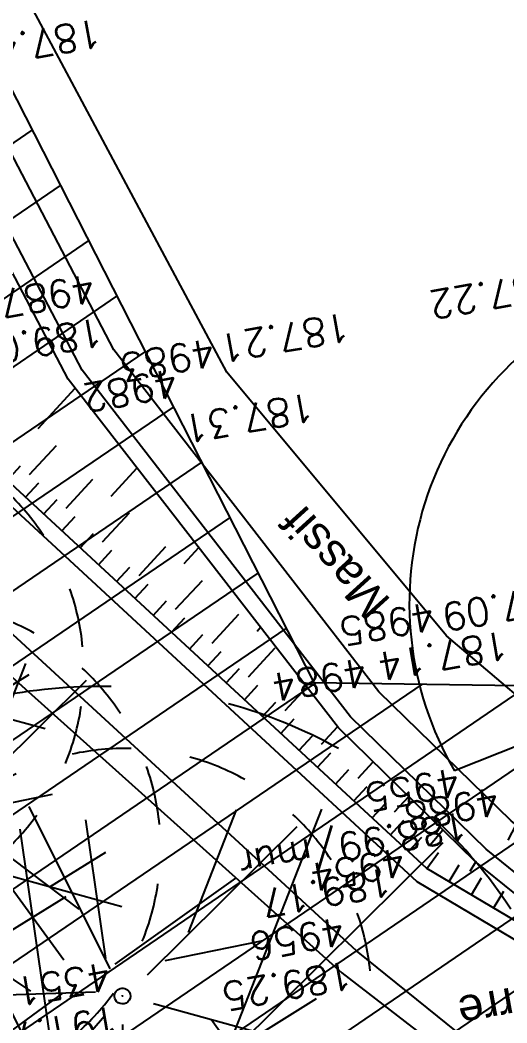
# Model space of a CAD drawing. Extents: x -2313930 to 3286427, y -3858277 to 2572692.
# Drawn here: x 2363 to 2957, y 3441 to 4663 of the extents above; entities that cross this region are included whole.
import ezdxf
from ezdxf.enums import TextEntityAlignment as Align
from ezdxf.lldxf.tags import DXFTag

# ---------------------------------------------------------------- set-up
doc = ezdxf.new("R2010")
doc.units = 0
for name, color, linetype, lineweight in [('_GAZELEC-RESERVATION 2', 132, 'Continuous', 18), ('Fond topo - P', 252, 'Continuous', 50), ('Fond topo - VOI', 252, 'Continuous', 25)]:
    doc.layers.add(name, color=color, linetype=linetype, lineweight=lineweight)
for name, color, linetype in [('Fond topo - CLO_MUR', 252, 'Continuous'), ('Fond topo - ESPACE_BOISE', 252, 'Continuous'), ('Fond topo - TAL', 252, 'Continuous'), ('Fond topo - TAL_HAC', 252, 'Continuous'), ('Fond topo - VEG', 252, 'Continuous'), ('Fond topo - VEG_TXT', 252, 'Continuous'), ('Fond topo - VOI_TXT', 252, 'Continuous'), ('Fond topo - Z', 252, 'Continuous'), ('Fond topo - Z_500', 252, 'Continuous'), ('prlm-VRD', 2, 'Continuous'), ('SA - arbre', 252, 'Continuous'), ('SA - EBC', 252, 'Continuous')]:
    doc.layers.add(name, color=color, linetype=linetype)
for name, color, linetype, plot in [('Fond topo - N', 252, 'Continuous', False), ('Fond topo - NCACHE', 252, 'Continuous', False), ('Fond topo - ZCACHE', 252, 'Continuous', False)]:
    doc.layers.add(name, color=color, linetype=linetype, plot=plot)
doc.styles.add('2000_ARIAL', font='arial.ttf', dxfattribs={"height": 0.400000006})
doc.styles.add('SIMPLEX', font='simplex_.ttf', dxfattribs={"height": 1.25})
tags = doc.linetypes.add('L1', pattern=[1.0000000298023224, 0.6000000238418579, -0.4000000059604645]).pattern_tags.tags
tags[6:7] = [DXFTag(74, 4), DXFTag(75, 0), DXFTag(340, '0'), DXFTag(46, 0.0), DXFTag(50, 0.0), DXFTag(44, 0.0), DXFTag(45, 0.0)]
tags[4:5] = [DXFTag(74, 4), DXFTag(75, 0), DXFTag(340, '0'), DXFTag(46, 0.0), DXFTag(50, 0.0), DXFTag(44, 0.0), DXFTag(45, 0.0)]
tags = doc.linetypes.add('L16', pattern=[0.37500001490116125, 0.300000011920929, -0.07500000298023224]).pattern_tags.tags
tags[6:7] = [DXFTag(74, 4), DXFTag(75, 0), DXFTag(340, '0'), DXFTag(46, 0.0), DXFTag(50, 0.0), DXFTag(44, 0.0), DXFTag(45, 0.0)]
tags[4:5] = [DXFTag(74, 4), DXFTag(75, 0), DXFTag(340, '0'), DXFTag(46, 0.0), DXFTag(50, 0.0), DXFTag(44, 0.0), DXFTag(45, 0.0)]
tags = doc.linetypes.add('L8', pattern=[0.22500000894069674, 0.1500000059604645, -0.07500000298023224]).pattern_tags.tags
tags[6:7] = [DXFTag(74, 4), DXFTag(75, 0), DXFTag(340, '0'), DXFTag(46, 0.0), DXFTag(50, 0.0), DXFTag(44, 0.0), DXFTag(45, 0.0)]
tags[4:5] = [DXFTag(74, 4), DXFTag(75, 0), DXFTag(340, '0'), DXFTag(46, 0.0), DXFTag(50, 0.0), DXFTag(44, 0.0), DXFTag(45, 0.0)]

# ---------------------------------------------------------------- blocks, each defined once
blk = doc.blocks.new('PTOPO')
at = {"layer": 'Fond topo - NCACHE', "style": 'SIMPLEX'}
blk.add_attdef('MAT', text='', height=0.34, dxfattribs=at).set_placement((0.09999999986030161, -0.09999999962747097), align=Align.TOP_LEFT)
at = {"layer": 'Fond topo - ZCACHE', "style": 'SIMPLEX'}
blk.add_attdef('ALT', (0.09999999986030161, 0.09999999962747097), '', height=0.34, dxfattribs=at)
blk = doc.blocks.new('VEG12')
at = {"ltscale": 2}
for p, q in [((0.01815258799999997, 0.057406781), (0.100441039, 0.47293725)), ((0.05749608, 0.253444298), (0.145517598, 0.414706841)), ((0.037902722, 0.15845596), (-0.06593155700000003, 0.344147082)), ((-0.158788295, 0.086017079), (-0.245985314, 0.284587218)), ((0.04981112299999996, 0.033821695), (0.391570728, 0.285894318)), ((0.143890955, 0.107467204), (0.230033352, 0.253971609)), ((0.2917471699999999, 0.208620217), (0.392372872, 0.233301274)), ((-0.05229389700000003, 0.02983962500000001), (-0.383643778, 0.204631851)), ((-0.25001839, 0.135126714), (-0.3755999820000001, 0.091127132)), ((0.122915307, -0.02992704099999999), (0.317230371, 0.05540147100000001)), ((0.057557527, -0.01766878999999999), (0.411943876, -0.08413611500000001)), ((-0.05265807700000003, -0.029192154), (-0.412380265, -0.256628677)), ((-0.09359106700000003, -0.049762263), (-0.2956446150000001, -0.04653133200000001)), ((0.184132294, -0.04763066399999999), (0.323120213, -0.192805613)), ((0.01825986499999999, -0.057372749), (0.107637982, -0.4128258760000001)), ((0.02259491799999996, -0.07955337300000001), (0.001649748999999978, -0.36183712)), ((-0.151821475, -0.09483882200000002), (-0.2999525240000001, -0.315936062)), ((0.05371548199999998, -0.188497704), (0.197263789, -0.356749422))]:
    blk.add_line(p, q, dxfattribs=at)
for start, end in [(90, 103.8461539085843), (62.30769199853572, 76.15384597947835), (117.6923078993823, 131.5384619204946), (34.61538499867542, 48.46153799321151), (145.3846149358338, 159.2307690506909), (6.923076979206323, 20.76923090842763), (173.0769230068974, 186.9230769931026), (339.2307689837768, 353.0769230207937), (200.7692310571047, 214.6153850641662), (311.5384620067885, 325.3846150013246), (228.4615380795054, 242.3076921006177), (283.8461540205217, 297.6923080014643), (256.1538460914157, 270)]:
    blk.add_arc((0, 0), 0.496982058, start, end, dxfattribs=at)
blk = doc.blocks.new('VEG14')
at = {"ltscale": 2, "flags": 128}
for points in [[(0.5, 0, -1), (-0.5, 0, -1)], [(0.016, 0, -1), (-0.016, 0, -1)]]:
    blk.add_lwpolyline(points, format="xyb", close=True, dxfattribs=at)
blk = doc.blocks.new('A$C1F970F0F')
at = {"layer": 'SA - EBC'}
h = blk.add_hatch(dxfattribs=at)
h.set_pattern_fill('_USER', color=256, scale=74.99999999999999, angle=-325.7236014113932, style=0, pattern_type=0)
h.set_pattern_definition([(34.27639858860678, (-277130161.1279894, -473864756.7787022), (-42.238928459823, 61.97477650275113), [])])
edge = h.paths.add_edge_path()
edge.add_line((5801.470568619522, -3162.013069131843), (4083.559282644929, -3271.123614088357))
edge.add_line((4083.559282644929, -3271.123614088356), (4014.481307725509, -3717.332461968055))
edge.add_line((4014.48130772551, -3717.332461968055), (3135.517961824245, -3810.19300101904))
edge.add_line((3135.517961824245, -3810.19300101904), (2274.245008604417, -3693.648081323564))
edge.add_line((2274.245008604417, -3693.648081323564), (1554.636776175834, -3420.099318784944))
edge.add_arc((2508.775769578408, -2315.674454232369), 1459.498372788833, 157.1868533427094, 229.1754823893534, ccw=False)
edge.add_arc((1966.013830892235, -2087.371785851423), 870.6752834691503, 94.3015183869224, 157.1868533106914, ccw=False)
edge.add_line((1900.708697991695, -1219.149067345796), (2859.239020416566, -1223.495634912559))
edge.add_arc((3100.860739749298, 1265.329539486049), 2500.526305395239, 264.4549516394795, 302.9422754293212)
edge.add_arc((4209.331858878893, -445.3369775435177), 462.1229708170858, 302.9422754305585, 376.8336969250394)
edge.add_arc((2214.122706379954, -1049.006753214115), 2546.655714682971, 16.8336969158998, 38.14703645440247)
edge.add_arc((3041.32627014761, -399.2990096244524), 1494.806919462396, 38.14703657403813, 72.97328584086019)
edge.add_line((3479.031970107599, 1029.988031775616), (2182.437305702805, 1414.38613606858))
edge.add_line((2182.437305702805, 1414.38613606858), (1056.590900019184, 1822.819186472099))
edge.add_arc((1766.412018482452, 3779.442320525911), 2081.398594438606, 212.7495497786225, 250.0603089288685, ccw=False)
edge.add_line((15.86575126143373, 2653.472571668582), (-104.0907319930869, 3091.26353710603))
edge.add_line((-104.0907319930869, 3091.26353710603), (-169.6986146466322, 3639.54836895815))
edge.add_line((-169.6986146466322, 3639.548368958149), (-35.58090533515337, 6158.014854826562))
edge.add_arc((-194.3533792400212, 7143.826589584332), 998.5156357593988, 279.1493507374978, 373.962283499627)
edge.add_arc((2392.201579171132, 7786.918955579627), 1666.786287877102, 172.6269749467245, 193.9622835974407, ccw=False)
edge.add_arc((-45.50651600643437, 8102.354993671941), 791.2455775503726, -7.373025019439765, 16.43829965925021)
edge.add_line((713.3969204091394, 8326.263765657093), (486.7428317772967, 9142.81155059313))
edge.add_line((486.7428317772967, 9142.811550593131), (1338.845530021721, 9564.23852196786))
edge.add_line((1338.845530021721, 9564.23852196786), (1632.623584095551, 8945.24637913095))
edge.add_line((1632.623584095551, 8945.246379130947), (1394.029444699765, 8829.874494032001))
edge.add_line((1394.029444699765, 8829.874494032001), (1731.997733793977, 8131.230781666551))
edge.add_arc((1233.216649704336, 7889.945865525577), 554.0766919865823, -19.640967550384175, 25.815335324856676, ccw=False)
edge.add_line((1755.055695752756, 7703.706797235046), (1558.214479468655, 6807.520788570679))
edge.add_line((1558.214479468655, 6807.52078857068), (1570.021725572625, 6609.158708993335))
edge.add_line((1570.021725572625, 6609.158708993335), (1852.913141606868, 5734.125706863067))
edge.add_line((1852.913141606869, 5734.125706863067), (2726.748207475315, 4020.986816292172))
edge.add_line((2726.748207475315, 4020.986816292172), (3802.352916265851, 4004.947770972833))
edge.add_arc((8355.58168857983, 5950.706307988518), 4951.552134169374, 203.138762427905, 230.8301436200186)
edge.add_arc((13583.66465597079, 12367.85935474512), 13228.79229856088, 230.8301435441083, 233.1638398044412)
edge.add_line((5652.622255943647, 1780.153648245416), (4998.697813068342, 1820.441475819727))
edge.add_line((4998.697813068342, 1820.441475819727), (4863.841220233488, 767.0816613875431))
edge.add_line((4863.841220233488, 767.0816613875434), (5595.355488733695, 631.185878681516))
edge.add_line((5595.355488733695, 631.1858786815158), (5852.747939948536, -2020.707044821664))
edge.add_line((5852.747939948536, -2020.707044821665), (5881.394298709887, -2966.563612924887))
edge.add_line((5881.394298709887, -2966.563612924887), (5801.470568619523, -3162.013069131842))
at = {"layer": 'Fond topo - CLO_MUR', "ltscale": 2, "flags": 128}
for points in [[(3210.806780600868, 3655.560700736976), (2967.47607868367, 3852.247976098117), (2806.124080487538, 4009.722052395067), (2483.105938503675, 4426.406660257979), (2293.115390969659, 4788.92082265986), (2078.790872079524, 5309.014267923731), (2007.53972659059, 5290.836340538137)], [(3185.690594999554, 3616.714062519209), (2936.886427587082, 3817.825609500645), (2771.71810132509, 3979.024292373781), (2444.253974394841, 4401.444099320484), (2251.39051342329, 4769.439965430745), (2051.473408426969, 5254.571467959324), (2018.911219276944, 5246.264048859436)]]:
    blk.add_lwpolyline(points, dxfattribs=at)
at = {"layer": 'Fond topo - ESPACE_BOISE', "linetype": 'L1', "ltscale": 2, "flags": 128}
blk.add_lwpolyline([(5801.470568619522, -3162.013069131843), (4083.559282644929, -3271.123614088356), (4014.48130772551, -3717.332461968055), (3135.517961824245, -3810.19300101904), (2274.245008604417, -3693.648081323564), (1554.636776175834, -3420.099318784944, -0.3248648439675891), (1163.447808694293, -1749.787382690587, -0.2814891279475962), (1900.708697991695, -1219.149067345796), (2859.239020416566, -1223.495634912559, 0.1695292870025676), (4460.631470672048, -833.159289007697, 0.3340686001642133), (4651.652558133293, -311.5085830883972, 0.09326601102169153), (4216.884593398947, 524.0158635944096, 0.153138720952933), (3479.031970107599, 1029.988031775616), (2182.437305702805, 1414.38613606858), (1056.590900019184, 1822.819186472099, -0.1642525569996709), (15.86575126143373, 2653.472571668582), (-104.0907319930869, 3091.26353710603), (-169.6986146466322, 3639.548368958149), (-35.58090533515337, 6158.014854826562, 0.4390366150430304), (774.660880078399, 7384.751557306568, -0.09336270405047195), (739.1967976091219, 8000.81547627212, 0.104271961321091), (713.3969204091394, 8326.263765657093), (486.7428317772967, 9142.811550593131), (1338.845530021721, 9564.23852196786), (1632.623584095551, 8945.246379130947), (1394.029444699765, 8829.874494032001), (1731.997733793977, 8131.23078166655, -0.2009829630843761), (1755.055695752756, 7703.706797235046), (1558.214479468655, 6807.52078857068), (1570.021725572625, 6609.158708993335), (1852.913141606869, 5734.125706863067), (2726.748207475315, 4020.986816292172), (3802.352916265851, 4004.947770972833, 0.121417881002313), (5228.074839294609, 2111.882341611708, 0.01018302282179253), (5652.622255943647, 1780.153648245416), (4998.697813068342, 1820.441475819727), (4863.841220233488, 767.0816613875434), (5595.355488733695, 631.1858786815158), (5852.747939948536, -2020.707044821665), (5881.394298709887, -2966.563612924887)], format="xyb", close=True, dxfattribs=at)
at = {"layer": 'Fond topo - TAL', "linetype": 'L8', "ltscale": 2, "flags": 128}
blk.add_lwpolyline([(3068.46633406724, 3685.751229576934), (2923.586579172582, 3802.859362907181), (2756.758979975642, 3965.677440140445), (2427.361816069531, 4390.590812116205), (2233.249262345834, 4760.970027264518), (2039.596250322285, 5230.900685447556), (2013.211437483017, 5224.169267948493), (1971.530552636766, 5263.368652612423), (1862.517178697448, 5605.352517300847)], dxfattribs=at)
at = {"layer": 'Fond topo - TAL', "ltscale": 2, "flags": 128}
blk.add_lwpolyline([(3081.791728488739, 3665.680750370193), (2864.608810588767, 3794.327295501594), (2019.256500840869, 4575.692206448699), (1602.661694028152, 5018.796858064138), (1518.349509915227, 5296.29941605996), (1484.442930449464, 5498.940167417768)], dxfattribs=at)
at = {"layer": 'Fond topo - TAL', "linetype": 'L8', "ltscale": 2, "flags": 128}
blk.add_lwpolyline([(1648.476071099158, 4701.044742868301), (1893.836695455289, 4444.173057774624), (2760.977628470978, 3666.99480532285), (3028.826082149247, 3460.239980397087), (3286.899550296483, 3277.195127444467, 0.171233238763422), (3472.041498058922, 3224.408252583907, -0.137285581872792), (3581.59565091623, 3200.893260052817), (3809.656691272578, 2997.558123048317), (3923.665475203653, 2946.706003644211)], format="xyb", dxfattribs=at)
at = {"layer": 'Fond topo - TAL_HAC', "ltscale": 2}
for p, q in [((2390.69641364613, 4330.413231935248), (2436.008844735709, 4379.436380703562)), ((2380.361681518038, 4274.602047086002), (2412.942527073335, 4309.850997514041)), ((2352.948202069423, 4267.258688932332), (2369.238624801318, 4284.883164155015)), ((2479.680867280087, 4248.16429398023), (2511.274730956914, 4282.345436694966)), ((2424.853908320461, 4233.477577969068), (2457.434753852881, 4268.726528401437)), ((2375.194315496628, 4246.696454511123), (2391.484738205647, 4264.32092973814)), ((2397.440428923833, 4226.134220089915), (2413.730851598194, 4243.75869513392)), ((2419.686542299051, 4205.571985394189), (2435.97696500807, 4223.196460621204)), ((2469.346135122884, 4192.353108852133), (2501.926980655305, 4227.602059284503)), ((2441.932655726257, 4185.00975097298), (2458.223078435276, 4202.634226199996)), ((2464.178769130585, 4164.447516556104), (2480.469191953986, 4182.071991761459)), ((2513.838362068801, 4151.228639992387), (2546.419207601221, 4186.477590424757)), ((2568.665320976439, 4165.915355729031), (2586.54061732716, 4185.25449284772)), ((2486.424882505803, 4143.885281860378), (2502.715305363863, 4161.509757248744)), ((2558.330588871224, 4110.104170875453), (2590.911434438303, 4145.353121490834)), ((2508.670995933008, 4123.32304743917), (2524.961418756409, 4140.947522644524)), ((2530.917109360214, 4102.760813017961), (2547.207532183615, 4120.385288223315)), ((2553.163222735431, 4082.198578322236), (2569.453645570615, 4099.823053714934)), ((2602.82281565077, 4068.97970176285), (2635.403661183191, 4104.228652195221)), ((2657.649774645055, 4083.666417957024), (2661.806503583024, 4088.163549022135)), ((2575.409336162636, 4061.636343901027), (2591.699758963161, 4079.260819110713)), ((2597.655449566966, 4041.074109484151), (2613.945872390367, 4058.698584689505)), ((2647.315042505181, 4027.855232920433), (2679.895888037602, 4063.104183352804)), ((2619.901563091224, 4020.511874949775), (2636.191985800243, 4038.13635017679)), ((2642.147676495553, 3999.949640532899), (2658.43809919279, 4017.57411557257)), ((2691.807269342263, 3986.730763986511), (2718.255918372318, 4015.345341229289)), ((2664.3937898881, 3979.387405928679), (2680.684212654654, 3997.011881334373)), ((2686.639903297976, 3958.825171415965), (2702.930326029872, 3976.449646638648)), ((2736.299496121809, 3945.606294873908), (2755.888861546003, 3966.799869307832)), ((2708.886016725181, 3938.262936994756), (2725.176439399542, 3955.88741203876)), ((2731.132130117729, 3917.700702390535), (2747.422552861406, 3935.325177800563)), ((2780.791722941562, 3904.48182584848), (2799.131411308437, 3924.323384589209)), ((2753.378243544934, 3897.138467969326), (2769.668666236624, 3914.762943104837)), ((2775.62435695481, 3876.576233456612), (2791.91477962917, 3894.200708500617)), ((2825.283949870149, 3863.357356897228), (2842.506731517117, 3881.990543707691)), ((2797.870470359139, 3856.013999039737), (2814.160893091034, 3873.63847426242)), ((2820.116583786344, 3835.451764618528), (2836.407006557758, 3853.076239549365)), ((2868.80141347071, 3823.042743490519), (2884.07265558593, 3841.423611911031)), ((2842.362697161562, 3814.889529922802), (2858.653119984963, 3832.514005128157)), ((2864.608810588767, 3794.327295501594), (2878.949706892687, 3813.571481391019)), ((2917.562033814706, 3790.855334956582), (2924.320921576078, 3802.265784738256)), ((2891.756675361272, 3778.24647734169), (2903.988101474206, 3798.89574402787)), ((2484.755034337396, 3677.536983923429), (2631.945691516632, 3782.640153689089)), ((2918.904540065147, 3762.165659194784), (2931.135966155205, 3782.814925885295)), ((2946.052404728816, 3746.084840960705), (2958.283830950586, 3766.734107721059)), ((2261.518723249835, 3659.41887878354), (2424.885293790451, 3760.291885928232))]:
    blk.add_line(p, q, dxfattribs=at)
at = {"layer": 'Fond topo - VOI', "linetype": 'L16', "ltscale": 2, "flags": 128}
blk.add_lwpolyline([(1464.717157387697, 5495.639580138815), (1498.837209381019, 5291.723022075204), (1584.885560658633, 5008.506096319457), (2005.165851453486, 4561.481436586673), (2852.591046706149, 3778.200543105145), (3071.598873216933, 3648.473027944191)], dxfattribs=at)
at = {"layer": 'Fond topo - VOI', "linetype": 'L8', "ltscale": 2, "flags": 128}
blk.add_lwpolyline([(3263.06660252163, 3715.505841009587), (3285.307576581867, 3741.786778505673), (3203.283475190866, 3811.201955087305), (2888.436678715389, 4077.649809826021), (2620.845431336551, 4399.237204472861), (2384.638580266579, 4840.694237244066), (2158.422420939783, 5324.927421112571), (2078.79087217103, 5309.014267906402)], dxfattribs=at)
at = {"layer": 'Fond topo - VOI', "linetype": 'L16', "ltscale": 2, "flags": 128}
blk.add_lwpolyline([(2987.090255887735, 3525.93497605828), (2778.771690985974, 3693.824894364961), (1920.458931361637, 4483.244150666394), (1739.378929368471, 4662.191092956335), (1547.087246993569, 4825.52897472625, 0.006613177661415453), (1566.221531503088, 4729.05661493679, 0.0253330758707247), (1572.817973495041, 4704.227986633317, 0.0108239182364817), (1678.81001846685, 4396.774028150211, 0.0154671533395052), (1764.198655707288, 4185.787397135205, 0.008576348943051731), (1882.645658717033, 3929.312283425553, 0.01028033573557607), (1989.460137957958, 3719.219452988883, 0.01106412546931602), (2075.120058173796, 3567.168406023353, 0.01276571990151378), (2155.559066897506, 3439.066135894078, 0.02852594718343021), (2262.119649222697, 3296.916511789957, 0.02727313298894189), (2389.426971177748, 3161.580198370903, 0.02090956724912697), (2508.122789435383, 3057.557199478523, -0.007088603211397751), (2866.451620112523, 2760.622745821428, -0.01193470594219347), (3066.402775042653, 2581.675054487797, -0.00729741006515078), (3381.893297893625, 2276.680049208291), (3780.922905691493, 1773.423919905976), (3898.039086804947, 1615.372682788266), (4174.519084710243, 1187.402733783909), (4241.50575886574, 689.604471750609)], format="xyb", dxfattribs=at)
at = {"layer": 'SA - arbre', "ltscale": 3.900000095367432, "elevation": 9.999999999999998e-08, "flags": 128}
blk.add_lwpolyline([(2963.942979660388, 3828.607764040693), (3036.417253175428, 3967.929103456164), (2898.231986242139, 3913.420437396495)], dxfattribs=at)
at = {"layer": 'SA - arbre', "ltscale": 3.900000095367432}
blk.add_arc((3249.021657574172, 4117.343073650815), 405.7559995999999, 114.6790985122949, 210.1704842050026, dxfattribs=at)
at = {"layer": 'Fond topo - P', "ltscale": 2}
ref = blk.add_blockref('PTOPO', (2293.115390969659, 4788.92082265986), dxfattribs=dict(at, xscale=99.99999999999994, yscale=99.99999999999994, zscale=99.99999999999994, rotation=190.0656205306617))
ref.add_attrib('MAT', '4980', dxfattribs={"layer": 'Fond topo - N', "color": 0, "ltscale": 2, "height": 33.99999999999999, "rotation": 190.0656204987762, "style": 'SIMPLEX'}).set_placement((2281.521549137759, 4797.01914541022), align=Align.TOP_LEFT)
ref.add_attrib('ALT', '187.43', (2464.679985171136, 4830.243463101394), dxfattribs={"layer": 'Fond topo - Z_500', "color": 0, "ltscale": 2, "height": 33.99999999999999, "rotation": 190.0656204987762, "style": 'SIMPLEX'})
ref = blk.add_blockref('PTOPO', (2474.404268239802, 4477.366645143349), dxfattribs=dict(at, xscale=99.99999999999999, yscale=99.99999999999999, zscale=99.99999999999999, rotation=190.0656205306616))
ref.add_attrib('MAT', '4987', dxfattribs={"layer": 'Fond topo - N', "color": 0, "ltscale": 2, "height": 33.99999999999999, "rotation": 190.0656204987762, "style": 'SIMPLEX'}).set_placement((2462.810426373244, 4485.464967710696), align=Align.TOP_LEFT)
ref.add_attrib('ALT', '189.01/mur', (2466.305945493776, 4465.772803334326), dxfattribs={"layer": 'Fond topo - Z_500', "color": 0, "ltscale": 2, "height": 33.99999999999999, "rotation": 190.0656204987762, "style": 'SIMPLEX'})
ref = blk.add_blockref('PTOPO', (3021.349606969291, 4525.007311379459), dxfattribs=dict(at, xscale=99.99999999999999, yscale=99.99999999999999, zscale=99.99999999999999, rotation=10.06562049381814))
ref.add_attrib('MAT', '1', (3046.313562328869, 4457.116462636682), dxfattribs={"layer": 'Fond topo - N', "color": 0, "ltscale": 2, "height": 20, "rotation": 289.5582227386289, "style": 'SIMPLEX'})
ref.add_attrib('ALT', '187.22', (3023.095967251544, 4524.587715212767), dxfattribs={"layer": 'Fond topo - Z', "color": 0, "ltscale": 2, "height": 33.99999999999999, "rotation": 190.0656193542625, "style": 'SIMPLEX'})
ref = blk.add_blockref('PTOPO', (2620.845431336551, 4399.237204472861), dxfattribs=dict(at, xscale=99.99999999999994, yscale=99.99999999999994, zscale=99.99999999999994, rotation=190.0656205306617))
ref.add_attrib('MAT', '4983', dxfattribs={"layer": 'Fond topo - N', "color": 0, "ltscale": 2, "height": 33.99999999999999, "rotation": 190.0656204987762, "style": 'SIMPLEX'}).set_placement((2609.251589504651, 4407.335527223219), align=Align.TOP_LEFT)
ref.add_attrib('ALT', '187.21', (2767.464495900501, 4472.123144625449), dxfattribs={"layer": 'Fond topo - Z_500', "color": 0, "ltscale": 2, "height": 33.99999999999999, "rotation": 190.0656204987762, "style": 'SIMPLEX'})
ref = blk.add_blockref('PTOPO', (2575.361170346378, 4362.034625590601), dxfattribs=dict(at, xscale=99.99999999999994, yscale=99.99999999999994, zscale=99.99999999999994, rotation=190.0656205306617))
ref.add_attrib('MAT', '4982', dxfattribs={"layer": 'Fond topo - N', "color": 0, "ltscale": 2, "height": 33.99999999999999, "rotation": 190.0656204987762, "style": 'SIMPLEX'}).set_placement((2563.767328514479, 4370.132948340961), align=Align.TOP_LEFT)
ref.add_attrib('ALT', '187.31', (2724.015583416344, 4374.25617025767), dxfattribs={"layer": 'Fond topo - Z_500', "color": 0, "ltscale": 2, "height": 33.99999999999999, "rotation": 190.0656204987762, "style": 'SIMPLEX'})
ref = blk.add_blockref('PTOPO', (2888.436678715389, 4077.649809826021), dxfattribs=dict(at, xscale=99.99999999999994, yscale=99.99999999999994, zscale=99.99999999999994, rotation=190.0656205306617))
ref.add_attrib('MAT', '4985', dxfattribs={"layer": 'Fond topo - N', "color": 0, "ltscale": 2, "height": 33.99999999999999, "rotation": 190.0656204987762, "style": 'SIMPLEX'}).set_placement((2876.842836906365, 4085.748132572047), align=Align.TOP_LEFT)
ref.add_attrib('ALT', '187.09', (3038.638345766779, 4144.012056238032), dxfattribs={"layer": 'Fond topo - Z_500', "color": 0, "ltscale": 2, "height": 33.99999999999999, "rotation": 190.0656204987762, "style": 'SIMPLEX'})
ref = blk.add_blockref('PTOPO', (2806.124080487538, 4009.722052395067), dxfattribs=dict(at, xscale=99.99999999999994, yscale=99.99999999999994, zscale=99.99999999999994, rotation=190.0656205306617))
ref.add_attrib('MAT', '4984', dxfattribs={"layer": 'Fond topo - N', "color": 0, "ltscale": 2, "height": 33.99999999999999, "rotation": 190.0656204987762, "style": 'SIMPLEX'}).set_placement((2794.53023862098, 4017.820374962414), align=Align.TOP_LEFT)
ref.add_attrib('ALT', '187.14', (2960.757162885912, 4084.383697712608), dxfattribs={"layer": 'Fond topo - Z_500', "color": 0, "ltscale": 2, "height": 33.99999999999999, "rotation": 190.0656204987762, "style": 'SIMPLEX'})
ref = blk.add_blockref('PTOPO', (2919.500619774805, 3875.65551887256), dxfattribs=dict(at, xscale=99.99999999999999, yscale=99.99999999999999, zscale=99.99999999999999, rotation=190.0656205306616))
ref.add_attrib('MAT', '4955', dxfattribs={"layer": 'Fond topo - N', "color": 0, "ltscale": 2, "height": 33.99999999999999, "rotation": 190.0656204987762, "style": 'SIMPLEX'}).set_placement((2907.906777942905, 3883.753841622919), align=Align.TOP_LEFT)
ref.add_attrib('ALT', '188.99/mur', (2911.402297028778, 3864.061677063537), dxfattribs={"layer": 'Fond topo - Z_500', "color": 0, "ltscale": 2, "height": 33.99999999999999, "rotation": 190.0656204987762, "style": 'SIMPLEX'})
ref = blk.add_blockref('PTOPO', (2967.47607868367, 3852.247976098117), dxfattribs=dict(at, xscale=99.99999999999994, yscale=99.99999999999994, zscale=99.99999999999994, rotation=190.0656205306617))
ref.add_attrib('MAT', '4988', dxfattribs={"layer": 'Fond topo - N', "color": 0, "ltscale": 2, "height": 33.99999999999999, "rotation": 190.0656204987762, "style": 'SIMPLEX'}).set_placement((2955.882236874647, 3860.346298844143), align=Align.TOP_LEFT)
ref.add_attrib('ALT', '187.29', (3125.537011574492, 3921.905606845868), dxfattribs={"layer": 'Fond topo - Z_500', "color": 0, "ltscale": 2, "height": 33.99999999999999, "rotation": 190.0656204987762, "style": 'SIMPLEX'})
ref = blk.add_blockref('PTOPO', (2852.591046706149, 3778.200543105145), dxfattribs=dict(at, xscale=99.99999999999994, yscale=99.99999999999994, zscale=99.99999999999994, rotation=190.0656205306617))
ref.add_attrib('MAT', '4954', dxfattribs={"layer": 'Fond topo - N', "color": 0, "ltscale": 2, "height": 33.99999999999999, "rotation": 190.0656204987762, "style": 'SIMPLEX'}).set_placement((2840.997204874249, 3786.298865855504), align=Align.TOP_LEFT)
ref.add_attrib('ALT', '189.17', (2818.941483610837, 3795.795287602373), dxfattribs={"layer": 'Fond topo - Z_500', "color": 0, "ltscale": 2, "height": 33.99999999999999, "rotation": 190.0656204987762, "style": 'SIMPLEX'})
ref = blk.add_blockref('PTOPO', (2778.771690985974, 3693.824894364961), dxfattribs=dict(at, xscale=99.99999999999994, yscale=99.99999999999994, zscale=99.99999999999994, rotation=190.0656205306617))
ref.add_attrib('MAT', '4956', dxfattribs={"layer": 'Fond topo - N', "color": 0, "ltscale": 2, "height": 33.99999999999999, "rotation": 190.0656204987762, "style": 'SIMPLEX'}).set_placement((2767.177849154074, 3701.923217115319), align=Align.TOP_LEFT)
ref.add_attrib('ALT', '189.25', (2770.673368262824, 3682.231052551605), dxfattribs={"layer": 'Fond topo - Z_500', "color": 0, "ltscale": 2, "height": 33.99999999999999, "rotation": 190.0656204987762, "style": 'SIMPLEX'})
ref = blk.add_blockref('PTOPO', (2493.754084315599, 3638.9592470934), dxfattribs=dict(at, xscale=99.99999999999994, yscale=99.99999999999994, zscale=99.99999999999994, rotation=190.0656205306617))
ref.add_attrib('MAT', '4351', dxfattribs={"layer": 'Fond topo - N', "color": 0, "ltscale": 2, "height": 33.99999999999999, "rotation": 190.0656204987762, "style": 'SIMPLEX'}).set_placement((2482.1602424837, 3647.057569843759), align=Align.TOP_LEFT)
ref.add_attrib('ALT', '191.76', (2485.655761569573, 3627.365405284376), dxfattribs={"layer": 'Fond topo - Z_500', "color": 0, "ltscale": 2, "height": 33.99999999999999, "rotation": 190.0656204987762, "style": 'SIMPLEX'})
at = {"layer": 'Fond topo - VEG', "ltscale": 2, "zscale": 99.99999999999997}
for name, p, xscale, yscale, rotation in [('VEG12', (2146.297733685193, 4035.566612359452), 603.8399999999999, 603.8399999999999, 192.432705982593), ('VEG12', (2042.582981180839, 3958.327680674978), 603.8399999999999, 603.8399999999999, 192.432705982593), ('VEG12', (2239.842288888564, 3818.89739481545), 603.8399999999999, 603.8399999999999, 192.432705982593), ('VEG12', (2464.914581800916, 3415.955529607833), 1207.68, 1207.68, 192.432705982593), ('VEG12', (2496.722417567884, 3640.527035784329), 603.8399999999999, 603.8399999999999, 192.432705982593), ('VEG14', (2493.479898906171, 3638.814430130141), 19.38, 19.38, 207.8417380991697)]:
    blk.add_blockref(name, p, dxfattribs=dict(at, xscale=xscale, yscale=yscale, rotation=rotation))
at = {"layer": 'Fond topo - VEG_TXT', "style": '2000_ARIAL'}
blk.add_text('Massif', height=39.99999999999999, rotation=132.218721630863, dxfattribs=at).set_placement((2822.169763884986, 4120.700498799837))
at = {"layer": 'Fond topo - VOI_TXT', "style": '2000_ARIAL'}
blk.add_text('Terre', height=39.99999999999999, rotation=190.0656205035111, dxfattribs=at).set_placement((3031.452466464298, 3660.661142453633))

msp = doc.modelspace()

# ---------------------------------------------------------------- linework, layer by layer
at = {"layer": '_GAZELEC-RESERVATION 2'}
msp.add_circle((486248.4803309143, -227485.9628347494), 2800178.148749841, dxfattribs=at)

# ---------------------------------------------------------------- block references
at = {"layer": 'prlm-VRD'}
msp.add_blockref('A$C1F970F0F', (-5.729869075061288, -165.0016201740946), dxfattribs=at)

doc.saveas('drawing.dxf')
